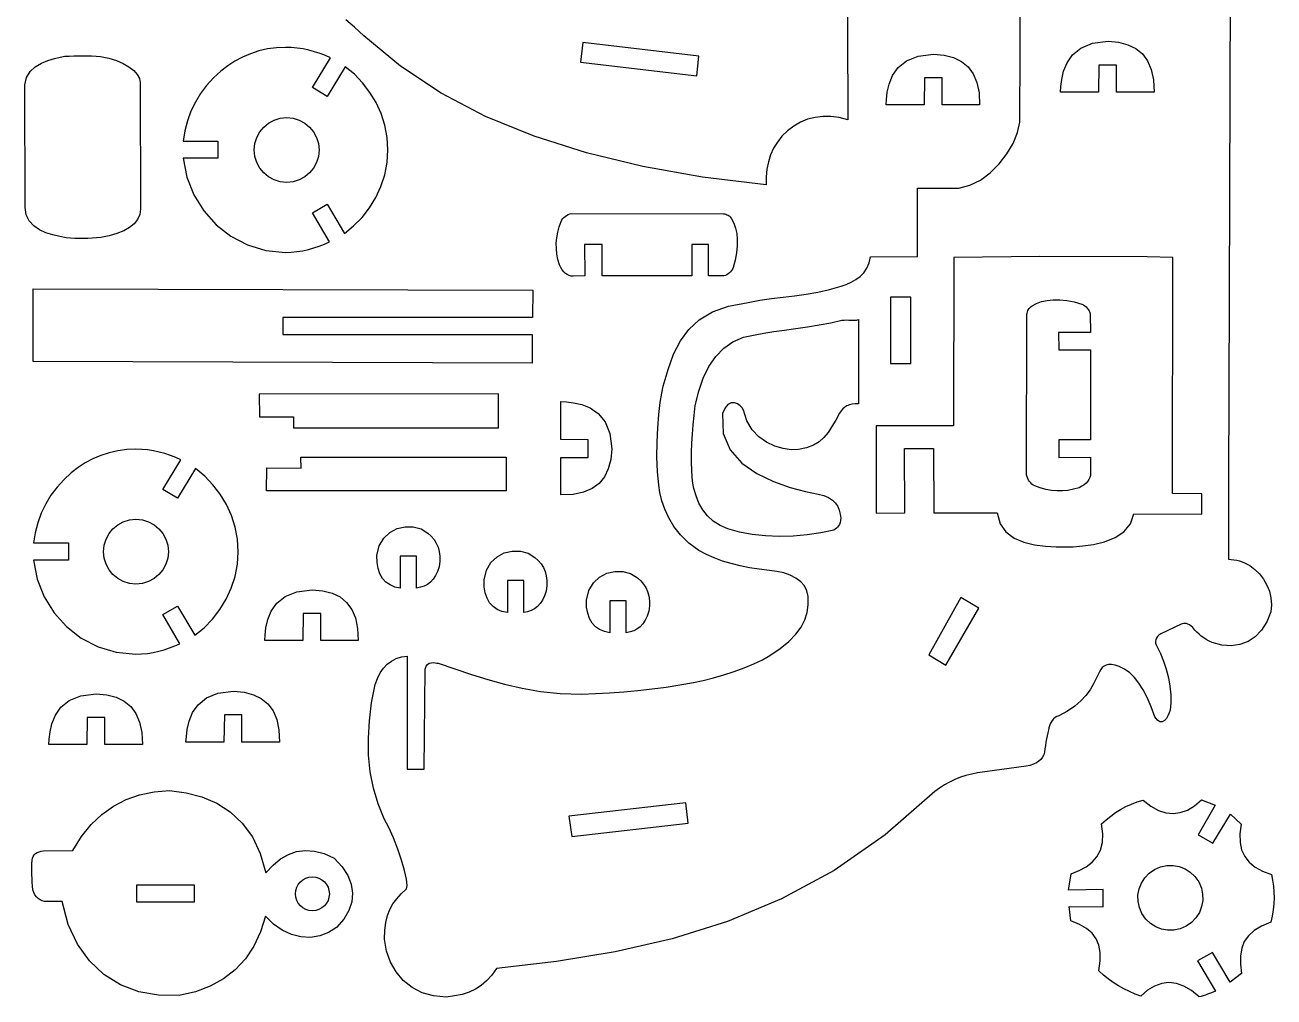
# Model space of a CAD drawing. Extents: x -217 to -34, y -150 to 147.
# Drawn here: x -217.5 to -35.4, y -150.5 to -8.7 of the extents above; entities that cross this region are included whole.
import ezdxf

# ---------------------------------------------------------------- set-up
doc = ezdxf.new("R2010")
doc.units = 0
doc.header["$MEASUREMENT"] = 0
doc.layers.add('CAMADA_1', color=7, linetype='CONTINUOUS')

msp = doc.modelspace()

# ---------------------------------------------------------------- linework, layer by layer
at = {"layer": 'CAMADA_1', "color": 250}
for points in [[(-41.78537, 11.33388), (-41.96682, -48.36792), (-42.03864, -75.27306), (-42.0546, -86.59858), (-41.65332, -86.63468), (-41.25508, -86.69092), (-40.86064, -86.76844), (-40.46962, -86.86819), (-40.08278, -86.99131), (-39.69974, -87.13875), (-39.32107, -87.31184), (-38.94696, -87.51153), (-38.19532, -88.08514), (-37.52025, -88.76173), (-36.93619, -89.528), (-36.45796, -90.3716), (-36.09981, -91.27942), (-35.87637, -92.23892), (-35.80227, -93.23699), (-35.89195, -94.26109), (-36.47183, -95.73929), (-37.22974, -96.96251), (-38.14706, -97.92714), (-39.20422, -98.63014), (-40.38203, -99.06828), (-41.66149, -99.23852), (-43.02303, -99.13763), (-44.44746, -98.76238), (-44.88655, -98.53894), (-45.29087, -98.30885), (-45.66555, -98.06869), (-46.01515, -97.81447), (-46.34442, -97.54277), (-46.6583, -97.24998), (-46.96116, -96.9323), (-47.25794, -96.58612), (-47.50646, -96.35014), (-47.73883, -96.17838), (-47.9579, -96.06362), (-48.16614, -95.99788), (-48.36583, -95.97356), (-48.56001, -95.98325), (-48.75096, -96.01878), (-48.94115, -96.07312), (-51.93916, -97.508), (-52.20687, -97.69895), (-52.41644, -97.9013), (-52.56749, -98.11562), (-52.66002, -98.34153), (-52.69441, -98.57903), (-52.67047, -98.82831), (-52.58801, -99.08899), (-52.44703, -99.36164), (-51.9631, -100.36009), (-51.51888, -101.47159), (-51.13052, -102.66194), (-50.81379, -103.89713), (-50.58427, -105.14315), (-50.45792, -106.36599), (-50.45032, -107.53126), (-50.57743, -108.60514), (-50.6901, -109.0049), (-50.87326, -109.42442), (-51.11513, -109.81487), (-51.40336, -110.12647), (-51.72598, -110.31001), (-52.07102, -110.31609), (-52.42594, -110.09531), (-52.77915, -109.59827), (-53.32293, -108.11152), (-53.88837, -106.79767), (-54.47965, -105.65121), (-55.10152, -104.66644), (-55.75797, -103.83766), (-56.45375, -103.15917), (-57.19266, -102.62527), (-57.97964, -102.23045), (-58.57624, -102.0509), (-59.08772, -101.96445), (-59.52282, -101.96464), (-59.89028, -102.04501), (-60.19922, -102.19929), (-60.45857, -102.42083), (-60.67707, -102.70336), (-60.86384, -103.04042), (-61.28735, -103.92506), (-61.73499, -104.79412), (-62.24039, -105.64323), (-62.83661, -106.46783), (-63.55785, -107.26393), (-64.43717, -108.02716), (-65.5082, -108.75296), (-66.80457, -109.43715), (-67.08406, -109.54716), (-67.33714, -109.69935), (-67.56267, -109.88859), (-67.75875, -110.10975), (-67.92424, -110.35789), (-68.05781, -110.62769), (-68.15756, -110.91421), (-68.22254, -111.21251), (-68.30367, -111.54824), (-68.39031, -111.93337), (-68.47961, -112.35821), (-68.5691, -112.81288), (-68.65612, -113.28731), (-68.7382, -113.77181), (-68.81268, -114.25669), (-68.87709, -114.73188), (-68.98121, -115.12632), (-69.15145, -115.48181), (-69.388, -115.79854), (-69.69048, -116.07632), (-70.05927, -116.31515), (-70.49418, -116.51503), (-70.99521, -116.67596), (-71.56236, -116.79813), (-78.64233, -117.781), (-79.48821, -117.93566), (-80.32117, -118.14846), (-81.13817, -118.41636), (-81.93598, -118.73689), (-82.71137, -119.10777), (-83.46149, -119.52634), (-84.18292, -119.99013), (-84.87243, -120.49667), (-92.09509, -126.81493), (-99.53359, -131.9892), (-107.18888, -136.15001), (-115.06153, -139.42713), (-123.15192, -141.95071), (-131.46062, -143.85109), (-139.98858, -145.25804), (-148.73599, -146.30171), (-149.44089, -147.28439), (-150.18379, -148.10557), (-150.9759, -148.77988), (-151.82824, -149.32176), (-152.75221, -149.74603), (-153.75902, -150.06675), (-154.85988, -150.29874), (-156.06581, -150.45644), (-157.91546, -150.29969), (-159.58575, -149.82431), (-161.06319, -149.06146), (-162.33448, -148.0423), (-163.3867, -146.79837), (-164.20617, -145.36083), (-164.77997, -143.76065), (-165.09442, -142.02956), (-165.02374, -140.72293), (-164.86623, -139.58122), (-164.61771, -138.57745), (-164.27476, -137.68407), (-163.8332, -136.8741), (-163.28923, -136.1198), (-162.63886, -135.394), (-161.87867, -134.66972), (-161.75175, -134.20346), (-161.85302, -133.2755), (-162.14429, -132.00117), (-162.58794, -130.49618), (-163.14597, -128.87605), (-163.78057, -127.2563), (-164.45374, -125.75226), (-165.12767, -124.47945), (-166.01896, -122.26272), (-166.68643, -119.97645), (-167.13787, -117.62235), (-167.38164, -115.20194), (-167.42591, -112.71655), (-167.27904, -110.16789), (-166.9492, -107.55748), (-166.44437, -104.88665), (-166.10066, -103.99156), (-165.69216, -103.19869), (-165.21697, -102.51127), (-164.673, -101.93158), (-164.05816, -101.46266), (-163.37036, -101.10717), (-162.60732, -100.86796), (-161.76695, -100.74769), (-161.76391, -117.23988), (-159.30341, -117.24045), (-159.13849, -102.65225), (-159.011, -102.22874), (-158.80276, -101.94678), (-158.53923, -101.78072), (-158.24549, -101.70472), (-157.94662, -101.69351), (-157.66789, -101.72125), (-157.43419, -101.76248), (-157.27098, -101.79174), (-154.80877, -102.60969), (-152.40394, -103.41092), (-150.00538, -104.16712), (-147.56198, -104.84979), (-145.02206, -105.431), (-142.3347, -105.88206), (-139.4486, -106.17485), (-136.31246, -106.28106), (-134.30055, -106.20772), (-132.26128, -106.096), (-130.20491, -105.94514), (-128.14094, -105.75457), (-126.07963, -105.52334), (-124.03067, -105.25069), (-122.00413, -104.93586), (-120.00989, -104.5779), (-118.60123, -104.27789), (-117.1179, -103.9053), (-115.60056, -103.46963), (-114.0893, -102.98), (-112.62459, -102.44515), (-111.2469, -101.87458), (-109.99613, -101.27703), (-108.91313, -100.662), (-107.37926, -99.62384), (-106.12203, -98.59309), (-105.12206, -97.56082), (-104.35997, -96.5181), (-103.81695, -95.45619), (-103.47324, -94.36578), (-103.31003, -93.23851), (-103.30756, -92.06526), (-103.49224, -91.23895), (-103.86654, -90.51144), (-104.41032, -89.88387), (-105.10344, -89.357), (-105.92595, -88.93159), (-106.85752, -88.60878), (-107.87839, -88.38933), (-108.96804, -88.27419), (-110.46714, -88.07583), (-111.89442, -87.84384), (-113.25501, -87.57043), (-114.55518, -87.24819), (-115.80044, -86.86971), (-116.99687, -86.42739), (-118.14979, -85.91363), (-119.26528, -85.32102), (-120.72714, -84.24486), (-121.9287, -83.07617), (-122.89561, -81.84478), (-123.65295, -80.5809), (-124.22618, -79.31455), (-124.64095, -78.07613), (-124.92253, -76.89509), (-125.09619, -75.80221), (-125.28581, -73.82165), (-125.362, -71.71056), (-125.343, -69.55957), (-125.2461, -67.45988), (-125.08935, -65.50231), (-124.89061, -63.77768), (-124.66736, -62.37719), (-124.43765, -61.39128), (-123.74054, -58.92831), (-122.93342, -56.71956), (-121.94998, -54.77111), (-120.72448, -53.08923), (-119.19099, -51.67981), (-117.28377, -50.54874), (-114.93651, -49.70229), (-112.08328, -49.14654), (-110.37328, -48.84463), (-108.6762, -48.60352), (-106.98767, -48.39357), (-105.30351, -48.18533), (-103.61916, -47.94878), (-101.93063, -47.65466), (-100.23355, -47.27314), (-98.52355, -46.77439), (-97.77742, -46.52587), (-97.05029, -46.21693), (-96.36325, -45.83693), (-95.73682, -45.37466), (-95.1919, -44.81986), (-94.74939, -44.16132), (-94.43, -43.38859), (-94.25444, -42.49084), (-87.37777, -42.44296), (-87.36808, -32.47271), (-81.34527, -32.48753), (-79.7506, -32.07599), (-78.21597, -31.30573), (-76.78071, -30.24363), (-75.4832, -28.95562), (-74.36277, -27.50839), (-73.4578, -25.96825), (-72.80724, -24.40151), (-72.45004, -22.87486), (-72.36492, -2.02274)], [(-97.61649, 4.29742), (-97.53023, -22.53571), (-97.53023, -22.53571), (-97.53023, -22.53571), (-98.80912, -22.21271), (-100.03291, -22.04779), (-101.20369, -22.03639), (-102.32393, -22.17452), (-103.39572, -22.45781), (-104.42153, -22.88189), (-105.40326, -23.4422), (-106.34376, -24.13475), (-107.13872, -24.92895), (-107.81132, -25.77939), (-108.36422, -26.68531), (-108.80027, -27.64519), (-109.12213, -28.6577), (-109.33208, -29.7217), (-109.43335, -30.83605), (-109.42822, -31.99942), (-118.70003, -30.86911), (-127.43509, -29.3284), (-135.62466, -27.35601), (-143.25905, -24.9299), (-150.32933, -22.0286), (-156.82619, -18.63064), (-162.74013, -14.71436), (-168.06222, -10.2581), (-169.44979, -8.99612), (-170.73096, -7.92376)]]:
    msp.add_lwpolyline(points, dxfattribs=at)
for points in [[(-188.92441, -15.4185), (-190.00684, -16.41277), (-190.9918, -17.50584), (-191.87112, -18.6884), (-192.63701, -19.95209), (-193.28206, -21.28779), (-193.79791, -22.68676), (-194.17696, -24.13988), (-194.41142, -25.63879), (-189.33994, -25.63879), (-189.33994, -28.14071), (-194.41142, -28.14071), (-193.8817, -30.90597), (-192.87033, -33.48123), (-191.42785, -35.81139), (-189.6048, -37.84154), (-187.45172, -39.51639), (-185.01896, -40.78084), (-182.35687, -41.57998), (-179.51637, -41.85871), (-178.67049, -41.82983), (-177.82879, -41.74585), (-176.99469, -41.61133), (-176.17256, -41.43064), (-175.36639, -41.20777), (-174.57998, -40.94728), (-173.81751, -40.65335), (-173.08259, -40.33054), (-175.55449, -36.07207), (-173.4434, -34.85132), (-170.91013, -39.10485), (-169.56683, -38.00399), (-168.34589, -36.75094), (-167.26441, -35.36109), (-166.34025, -33.85021), (-165.59089, -32.23407), (-165.03381, -30.52806), (-164.68668, -28.74795), (-164.56717, -26.90951), (-164.68326, -25.08361), (-165.02089, -23.31756), (-165.56372, -21.62561), (-166.29579, -20.02277), (-167.20057, -18.52367), (-168.26229, -17.14294), (-169.46423, -15.8954), (-170.79062, -14.79568), (-173.43238, -19.12502), (-175.56817, -17.822), (-172.9266, -13.49247), (-173.67368, -13.16111), (-174.45344, -12.86281), (-175.26056, -12.60118), (-176.08953, -12.37964), (-176.93503, -12.20123), (-177.79155, -12.06956), (-178.65396, -11.98805), (-179.51637, -11.96012), (-180.83687, -12.02054), (-182.12583, -12.19838), (-183.3785, -12.48794), (-184.58975, -12.8839), (-185.75483, -13.38018), (-186.86899, -13.97184), (-187.9271, -14.65318), (-188.92441, -15.4185), (-188.92441, -15.4185)], [(-136.16483, -11.26814), (-136.52127, -14.14227), (-119.55978, -16.11523), (-119.2402, -13.23692), (-136.16483, -11.26814), (-136.16483, -11.26814)], [(-61.00045, -18.48168), (-66.53553, -18.48168), (-66.47834, -17.68786), (-66.35598, -16.63678), (-66.08561, -15.43807), (-65.58458, -14.20193), (-64.76986, -13.03799), (-63.5588, -12.05626), (-61.86875, -11.36656), (-59.61687, -11.07871), (-58.07426, -11.2271), (-56.71785, -11.57803), (-55.55524, -12.14157), (-54.59365, -12.92722), (-53.84049, -13.94467), (-53.30298, -15.2038), (-52.98853, -16.71411), (-52.90455, -18.4851), (-58.37142, -18.4851), (-58.37142, -14.53804), (-60.93129, -14.53804), (-61.00045, -18.48168), (-61.00045, -18.48168)], [(-217.45196, -35.29516), (-217.47343, -17.4458), (-217.24847, -16.36584), (-216.72065, -15.49659), (-215.96996, -14.81183), (-215.07677, -14.2861), (-214.12126, -13.89356), (-213.18342, -13.60837), (-212.34343, -13.40488), (-211.68185, -13.25725), (-211.02939, -13.22913), (-210.37674, -13.20595), (-209.72428, -13.18961), (-209.07182, -13.18201), (-208.41936, -13.18524), (-207.7669, -13.20101), (-207.11425, -13.23141), (-206.46179, -13.27853), (-205.25909, -13.52306), (-204.15481, -13.86715), (-203.16833, -14.29427), (-202.31941, -14.78808), (-201.62781, -15.33243), (-201.11272, -15.9106), (-200.79428, -16.50663), (-200.69168, -17.1038), (-200.65596, -35.5813), (-200.75571, -36.3565), (-201.06541, -37.06007), (-201.56834, -37.69087), (-202.24835, -38.24719), (-203.08834, -38.72789), (-204.07216, -39.13126), (-205.18309, -39.45635), (-206.4046, -39.70145), (-207.04091, -39.75788), (-207.67323, -39.80329), (-208.30289, -39.8354), (-208.93122, -39.85193), (-209.55955, -39.8506), (-210.18921, -39.82932), (-210.82153, -39.78543), (-211.45784, -39.71684), (-212.41335, -39.54907), (-213.41959, -39.31252), (-214.42184, -38.98686), (-215.36519, -38.55119), (-216.19473, -37.9848), (-216.85574, -37.26717), (-217.29312, -36.37759), (-217.45196, -35.29516), (-217.45196, -35.29516)], [(-86.42815, -20.35242), (-91.96304, -20.35242), (-91.90585, -19.55879), (-91.78368, -18.50752), (-91.51331, -17.309), (-91.01228, -16.07267), (-90.19756, -14.90892), (-88.9865, -13.927), (-87.29645, -13.2373), (-85.04438, -12.94945), (-83.50177, -13.09784), (-82.14555, -13.44896), (-80.98294, -14.0125), (-80.02116, -14.79815), (-79.26819, -15.8156), (-78.73068, -17.07454), (-78.41623, -18.58485), (-78.33225, -20.35603), (-83.79912, -20.35603), (-83.79912, -16.40878), (-86.35899, -16.40878), (-86.42815, -20.35242), (-86.42815, -20.35242)], [(-179.32998, -22.19257), (-178.37561, -22.28871), (-177.48679, -22.56478), (-176.68233, -23.00159), (-175.98142, -23.57976), (-175.40306, -24.28086), (-174.96625, -25.08532), (-174.69018, -25.97414), (-174.59404, -26.92851), (-174.69018, -27.88288), (-174.96625, -28.7717), (-175.40306, -29.57616), (-175.98142, -30.27726), (-176.68233, -30.85543), (-177.48679, -31.29224), (-178.37561, -31.56831), (-179.32998, -31.66445), (-180.28435, -31.56831), (-181.17336, -31.29224), (-181.97782, -30.85543), (-182.67873, -30.27726), (-183.25709, -29.57616), (-183.6939, -28.7717), (-183.96978, -27.88288), (-184.06611, -26.92851), (-183.96978, -25.97414), (-183.6939, -25.08532), (-183.25709, -24.28086), (-182.67873, -23.57976), (-181.97782, -23.00159), (-181.17336, -22.56478), (-180.28435, -22.28871), (-179.32998, -22.19257), (-179.32998, -22.19257)], [(-135.89028, -45.30493), (-137.58204, -45.33096), (-137.87806, -45.30816), (-138.16116, -45.2333), (-138.43115, -45.10638), (-138.68822, -44.92759), (-138.93218, -44.69655), (-139.16322, -44.41345), (-139.38115, -44.07848), (-139.58616, -43.69126), (-139.80029, -42.89307), (-139.94621, -42.09868), (-140.02259, -41.30657), (-140.02867, -40.51579), (-139.96293, -39.72501), (-139.82461, -38.93309), (-139.61257, -38.1387), (-139.32586, -37.34051), (-139.21148, -37.13075), (-139.0762, -36.9379), (-138.91926, -36.76253), (-138.74028, -36.60521), (-138.5385, -36.4667), (-138.31316, -36.34738), (-138.06407, -36.2482), (-137.79028, -36.16935), (-115.64103, -36.22141), (-115.47896, -36.25238), (-115.31442, -36.30026), (-115.1514, -36.36562), (-114.99351, -36.44903), (-114.84512, -36.55125), (-114.71003, -36.67285), (-114.59223, -36.81421), (-114.49571, -36.97609), (-114.16492, -37.60936), (-113.91165, -38.32604), (-113.7397, -39.12119), (-113.65325, -39.98892), (-113.65553, -40.9241), (-113.75091, -41.9216), (-113.943, -42.97591), (-114.2356, -44.08152), (-114.35093, -44.30287), (-114.48279, -44.50465), (-114.6308, -44.68667), (-114.79515, -44.8495), (-114.97565, -44.99257), (-115.17249, -45.11626), (-115.38548, -45.22038), (-115.615, -45.30493), (-117.82736, -45.30493), (-117.85339, -40.698), (-120.2738, -40.698), (-120.2738, -45.2789), (-133.33953, -45.2789), (-133.33953, -40.72403), (-135.91631, -40.72403), (-135.89028, -45.30493), (-135.89028, -45.30493)], [(-69.56166, -42.47583), (-82.08, -42.6037), (-82.12351, -67.17583), (-93.41312, -67.14429), (-93.43212, -79.87999), (-89.2354, -79.8513), (-89.28442, -70.44668), (-85.04894, -70.44098), (-85.00904, -79.85339), (-75.76801, -79.85795), (-75.3578, -81.43191), (-74.50356, -82.63556), (-73.30846, -83.51792), (-71.87548, -84.12801), (-70.30779, -84.51466), (-68.70875, -84.72651), (-67.18134, -84.81315), (-65.82854, -84.82284), (-64.71381, -84.78579), (-63.30382, -84.67464), (-61.72777, -84.44493), (-60.11448, -84.05239), (-58.59296, -83.45275), (-57.29184, -82.60136), (-56.34032, -81.45414), (-55.86703, -79.96663), (-45.96024, -80.02021), (-45.93706, -77.06647), (-50.20446, -77.0108), (-50.15848, -42.62004), (-53.93188, -42.51193), (-69.56166, -42.47583), (-69.56166, -42.47583)], [(-216.29771, -47.16769), (-143.46463, -47.36073), (-143.50016, -51.37201), (-179.88896, -51.35947), (-179.88687, -53.82149), (-143.57103, -53.85702), (-143.57103, -58.0032), (-216.29771, -57.76703), (-216.29771, -47.16769), (-216.29771, -47.16769)], [(-88.37565, -48.40326), (-91.30165, -48.40326), (-91.30165, -58.0545), (-88.37565, -58.0545), (-88.37565, -48.40326), (-88.37565, -48.40326)], [(-62.1756, -71.71417), (-62.16686, -74.0715), (-62.19004, -74.38443), (-62.26623, -74.68368), (-62.39543, -74.96925), (-62.57745, -75.24095), (-62.81248, -75.49878), (-63.10052, -75.74312), (-63.44157, -75.97359), (-63.83563, -76.19019), (-64.64769, -76.41667), (-65.45633, -76.57095), (-66.26231, -76.6517), (-67.06696, -76.65797), (-67.8718, -76.58862), (-68.67778, -76.44232), (-69.48604, -76.21831), (-70.29829, -75.91507), (-70.51166, -75.79423), (-70.70793, -75.65116), (-70.88653, -75.48529), (-71.04651, -75.29605), (-71.18768, -75.08249), (-71.3089, -74.84461), (-71.40998, -74.58108), (-71.49016, -74.29152), (-71.43734, -50.87554), (-71.4058, -50.70416), (-71.35697, -50.53031), (-71.29047, -50.35779), (-71.20554, -50.19116), (-71.10161, -50.03422), (-70.97773, -49.89134), (-70.8339, -49.76689), (-70.66917, -49.66486), (-70.02469, -49.31507), (-69.29528, -49.04717), (-68.48645, -48.86553), (-67.60333, -48.77395), (-66.65143, -48.77661), (-65.63645, -48.87731), (-64.56352, -49.08042), (-63.43834, -49.38955), (-63.21319, -49.51172), (-63.0078, -49.65099), (-62.82236, -49.80755), (-62.65687, -49.98121), (-62.51114, -50.17216), (-62.38536, -50.38021), (-62.27953, -50.60555), (-62.19346, -50.84799), (-62.17275, -53.53459), (-66.82015, -53.54162), (-66.77968, -56.05931), (-62.17902, -56.08021), (-62.18396, -69.2132), (-66.80172, -69.2132), (-66.80153, -71.75939), (-62.1756, -71.71417), (-62.1756, -71.71417)], [(-101.87724, -77.13126), (-101.03934, -77.3319), (-100.34603, -77.62431), (-99.78553, -77.99614), (-99.34606, -78.43523), (-99.01603, -78.92923), (-98.78347, -79.46579), (-98.63679, -80.03275), (-98.56402, -80.61776), (-98.60335, -80.97439), (-98.67289, -81.27402), (-98.77036, -81.52539), (-98.89329, -81.73724), (-99.03921, -81.91831), (-99.20565, -82.07734), (-99.39052, -82.22288), (-99.59078, -82.36405), (-101.47691, -82.75868), (-103.45405, -83.04995), (-105.48287, -83.22969), (-107.52423, -83.28954), (-109.53861, -83.22114), (-111.48706, -83.01632), (-113.33025, -82.66672), (-115.02866, -82.16398), (-116.16638, -81.70475), (-117.14868, -81.07338), (-117.98259, -80.29742), (-118.67533, -79.40442), (-119.23393, -78.42193), (-119.6658, -77.37769), (-119.97816, -76.29925), (-120.17785, -75.21435), (-120.29033, -73.76446), (-120.33916, -72.37575), (-120.33327, -71.02827), (-120.2814, -69.70131), (-120.19229, -68.37492), (-120.07487, -67.02858), (-119.93807, -65.64215), (-119.79044, -64.1953), (-119.27782, -62.09295), (-118.60997, -60.19257), (-117.78138, -58.50917), (-116.78768, -57.05757), (-115.62374, -55.8524), (-114.285, -54.90905), (-112.76633, -54.24196), (-111.06298, -53.86614), (-109.78352, -53.63928), (-108.338, -53.41717), (-106.76632, -53.19259), (-105.10838, -52.95775), (-103.4037, -52.70505), (-101.69275, -52.42765), (-100.01486, -52.11738), (-98.41031, -51.7674), (-98.05311, -51.72864), (-97.72194, -51.71933), (-97.41148, -51.72845), (-97.1166, -51.74517), (-96.83236, -51.75828), (-96.55363, -51.75714), (-96.27528, -51.73054), (-95.99218, -51.66784), (-95.9956, -63.96293), (-96.48504, -63.95837), (-96.92261, -64.00492), (-97.31344, -64.10163), (-97.66247, -64.24774), (-97.97521, -64.44268), (-98.25679, -64.6855), (-98.51234, -64.97563), (-98.7468, -65.31231), (-99.31148, -66.33755), (-99.85602, -67.27368), (-100.41671, -68.11329), (-101.02984, -68.84935), (-101.73113, -69.47483), (-102.55706, -69.98232), (-103.54354, -70.36479), (-104.72686, -70.61483), (-105.78079, -70.63535), (-106.95157, -70.47727), (-108.17327, -70.12387), (-109.38072, -69.55957), (-110.50799, -68.76803), (-111.48991, -67.7331), (-112.26055, -66.43863), (-112.75474, -64.86885), (-112.91909, -64.54243), (-113.21435, -64.21829), (-113.60594, -63.95096), (-114.05871, -63.79497), (-114.53789, -63.80428), (-115.00852, -64.0338), (-115.43564, -64.53768), (-115.78429, -65.37007), (-115.68834, -68.27897), (-114.67659, -70.67126), (-112.97229, -72.59976), (-110.79869, -74.11691), (-108.37923, -75.27591), (-105.93697, -76.12958), (-103.69516, -76.73036), (-101.87724, -77.13126), (-101.87724, -77.13126)], [(-178.32621, -65.84336), (-178.33609, -67.43271), (-148.43522, -67.43271), (-148.43522, -62.5138), (-183.34259, -62.53033), (-183.30896, -65.86027), (-178.32621, -65.84336), (-178.32621, -65.84336)], [(-139.35265, -69.13853), (-139.35265, -63.60364), (-138.55883, -63.66083), (-137.50775, -63.78319), (-136.30904, -64.05356), (-135.0729, -64.55459), (-133.90896, -65.36931), (-132.92723, -66.58018), (-132.23753, -68.27023), (-131.94968, -70.5223), (-132.09807, -72.06491), (-132.449, -73.42132), (-133.01254, -74.58393), (-133.79819, -75.54552), (-134.81564, -76.29868), (-136.07477, -76.83619), (-137.58508, -77.15064), (-139.35607, -77.23443), (-139.35607, -71.76775), (-135.40901, -71.76775), (-135.40901, -69.20788), (-139.35265, -69.13853), (-139.35265, -69.13853)], [(-210.73451, -74.01811), (-211.81713, -75.01238), (-212.80209, -76.10545), (-213.68141, -77.2882), (-214.4473, -78.5517), (-215.09235, -79.8874), (-215.6082, -81.28637), (-215.98725, -82.73968), (-216.22171, -84.2384), (-211.15004, -84.2384), (-211.15004, -86.74051), (-216.22171, -86.74051), (-215.6918, -89.50558), (-214.68062, -92.08084), (-213.23814, -94.411), (-211.41509, -96.44115), (-209.26182, -98.116), (-206.82925, -99.38064), (-204.16716, -100.17959), (-201.32666, -100.45832), (-200.48078, -100.42944), (-199.63889, -100.34565), (-198.80498, -100.21113), (-197.98285, -100.03025), (-197.17668, -99.80738), (-196.39027, -99.54689), (-195.62761, -99.25315), (-194.89288, -98.93015), (-197.36478, -94.67168), (-195.25369, -93.45093), (-192.72023, -97.70446), (-191.37712, -96.60379), (-190.15618, -95.35055), (-189.0747, -93.9607), (-188.15054, -92.44982), (-187.40118, -90.83368), (-186.8441, -89.12767), (-186.49697, -87.34756), (-186.37727, -85.50912), (-186.49355, -83.68322), (-186.83118, -81.91717), (-187.37401, -80.22522), (-188.10608, -78.62238), (-189.01086, -77.12328), (-190.07258, -75.74255), (-191.27452, -74.49501), (-192.60091, -73.39529), (-195.24248, -77.72482), (-197.37827, -76.42161), (-194.73689, -72.09208), (-195.48397, -71.76072), (-196.26373, -71.46261), (-197.07085, -71.20079), (-197.89982, -70.97925), (-198.74532, -70.80084), (-199.60184, -70.66917), (-200.46425, -70.58766), (-201.32666, -70.55973), (-202.64716, -70.62034), (-203.93612, -70.79818), (-205.18879, -71.08755), (-206.40004, -71.48351), (-207.56512, -71.97979), (-208.67909, -72.57145), (-209.73739, -73.25279), (-210.73451, -74.01811), (-210.73451, -74.01811)], [(-177.24207, -73.31929), (-177.25176, -71.72994), (-147.35108, -71.72994), (-147.35108, -76.64885), (-182.25826, -76.63232), (-182.22482, -73.30238), (-177.24207, -73.31929), (-177.24207, -73.31929)], [(-201.29949, -80.77299), (-200.34512, -80.86932), (-199.45611, -81.1452), (-198.65165, -81.58201), (-197.95074, -82.16037), (-197.37238, -82.86128), (-196.93576, -83.66574), (-196.65969, -84.55475), (-196.56355, -85.50912), (-196.65969, -86.46349), (-196.93576, -87.35231), (-197.37238, -88.15677), (-197.95074, -88.85787), (-198.65165, -89.43604), (-199.45611, -89.87285), (-200.34512, -90.14892), (-201.29949, -90.24506), (-202.25386, -90.14892), (-203.14287, -89.87285), (-203.94733, -89.43604), (-204.64824, -88.85787), (-205.2266, -88.15677), (-205.66322, -87.35231), (-205.93929, -86.46349), (-206.03543, -85.50912), (-205.93929, -84.55475), (-205.66322, -83.66574), (-205.2266, -82.86128), (-204.64824, -82.16037), (-203.94733, -81.58201), (-203.14287, -81.1452), (-202.25386, -80.86932), (-201.29949, -80.77299), (-201.29949, -80.77299)], [(-160.38603, -90.81107), (-160.38603, -86.17203), (-162.76692, -86.17203), (-162.76901, -90.83501), (-163.55979, -90.66249), (-164.25785, -90.36761), (-164.85711, -89.95094), (-165.35187, -89.41343), (-165.73662, -88.75603), (-166.00547, -87.97931), (-166.1531, -87.08403), (-166.17362, -86.07114), (-165.83485, -84.66951), (-165.17859, -83.54509), (-164.27951, -82.7013), (-163.2119, -82.14099), (-162.05043, -81.86701), (-160.86958, -81.88278), (-159.74345, -82.19077), (-158.74709, -82.7944), (-158.26563, -83.2333), (-157.85523, -83.71685), (-157.52007, -84.24752), (-157.26376, -84.82816), (-157.0901, -85.46086), (-157.00346, -86.14809), (-157.00726, -86.89232), (-157.10549, -87.69621), (-157.34698, -88.40035), (-157.64091, -89.00645), (-157.98519, -89.51869), (-158.37773, -89.94087), (-158.81606, -90.27717), (-159.29847, -90.53177), (-159.82249, -90.70828), (-160.38603, -90.81107), (-160.38603, -90.81107)], [(-144.77981, -94.36141), (-144.77981, -89.72237), (-147.16051, -89.72237), (-147.1626, -94.38535), (-147.95357, -94.21283), (-148.65144, -93.91776), (-149.2507, -93.50128), (-149.74546, -92.96377), (-150.13021, -92.30618), (-150.39925, -91.52946), (-150.54669, -90.63437), (-150.56721, -89.62148), (-150.22844, -88.21985), (-149.57237, -87.09543), (-148.67329, -86.25164), (-147.60568, -85.69133), (-146.44402, -85.41735), (-145.26317, -85.43293), (-144.13704, -85.74111), (-143.14068, -86.34474), (-142.65922, -86.78345), (-142.24882, -87.267), (-141.91366, -87.79786), (-141.65735, -88.3785), (-141.48388, -89.01101), (-141.39705, -89.69824), (-141.40085, -90.44266), (-141.49927, -91.24636), (-141.74057, -91.9505), (-142.03469, -92.55679), (-142.37897, -93.06903), (-142.77132, -93.49121), (-143.20984, -93.82751), (-143.69206, -94.08192), (-144.21627, -94.25862), (-144.77981, -94.36141), (-144.77981, -94.36141)], [(-129.83897, -97.3199), (-129.83897, -92.68086), (-132.21986, -92.68086), (-132.22195, -97.34384), (-133.01292, -97.17132), (-133.71079, -96.87625), (-134.31005, -96.45977), (-134.80481, -95.92226), (-135.18956, -95.26486), (-135.45841, -94.48814), (-135.60604, -93.59286), (-135.62656, -92.57997), (-135.28779, -91.17834), (-134.63172, -90.05392), (-133.73245, -89.21013), (-132.66484, -88.64982), (-131.50337, -88.37584), (-130.32252, -88.39142), (-129.19639, -88.6996), (-128.20003, -89.30323), (-127.71857, -89.74213), (-127.30817, -90.22568), (-126.97301, -90.75635), (-126.7167, -91.33699), (-126.54323, -91.96969), (-126.4564, -92.65692), (-126.4602, -93.40115), (-126.55862, -94.20504), (-126.79992, -94.90918), (-127.09385, -95.51528), (-127.43813, -96.02752), (-127.83067, -96.4497), (-128.26919, -96.786), (-128.75141, -97.04041), (-129.27543, -97.21711), (-129.83897, -97.3199), (-129.83897, -97.3199)], [(-176.99488, -98.45667), (-182.52977, -98.45667), (-182.47277, -97.66285), (-182.35041, -96.61177), (-182.08004, -95.41306), (-181.57901, -94.17692), (-180.76429, -93.01298), (-179.55323, -92.03125), (-177.86318, -91.34155), (-175.61111, -91.0537), (-174.0685, -91.20209), (-172.71228, -91.55302), (-171.54967, -92.11656), (-170.58808, -92.9024), (-169.83492, -93.91985), (-169.29741, -95.17879), (-168.98296, -96.6891), (-168.89898, -98.46009), (-174.36585, -98.46009), (-174.36585, -94.51303), (-176.92572, -94.51303), (-176.99488, -98.45667), (-176.99488, -98.45667)], [(-78.44872, -93.74087), (-81.06122, -92.20567), (-85.74757, -100.55484), (-83.26978, -102.03627), (-78.44872, -93.74087), (-78.44872, -93.74087)], [(-208.46458, -113.63615), (-213.99947, -113.63615), (-213.94228, -112.84233), (-213.81992, -111.79125), (-213.54974, -110.59254), (-213.04852, -109.3564), (-212.2338, -108.19246), (-211.02293, -107.21073), (-209.33288, -106.52103), (-207.08081, -106.23318), (-205.5382, -106.38157), (-204.18179, -106.7325), (-203.01918, -107.29604), (-202.05759, -108.08169), (-201.30443, -109.09914), (-200.76692, -110.35827), (-200.45247, -111.86858), (-200.36868, -113.63957), (-205.83536, -113.63957), (-205.83536, -109.69251), (-208.39542, -109.69251), (-208.46458, -113.63615), (-208.46458, -113.63615)], [(-188.47202, -113.26584), (-194.00691, -113.26584), (-193.94991, -112.47221), (-193.82755, -111.42094), (-193.55718, -110.22242), (-193.05615, -108.98609), (-192.24143, -107.82215), (-191.03037, -106.84042), (-189.34032, -106.15072), (-187.08825, -105.86287), (-185.54564, -106.01126), (-184.18942, -106.36238), (-183.02681, -106.92592), (-182.06522, -107.71157), (-181.31206, -108.72902), (-180.77455, -109.98796), (-180.4601, -111.49827), (-180.37612, -113.26945), (-185.84299, -113.26945), (-185.84299, -109.3222), (-188.40286, -109.3222), (-188.47202, -113.26584), (-188.47202, -113.26584)], [(-182.35953, -132.32512), (-181.32061, -131.21362), (-180.22887, -130.32062), (-179.08146, -129.6579), (-177.87591, -129.23724), (-176.6088, -129.0708), (-175.27747, -129.17017), (-173.87926, -129.5477), (-172.41094, -130.21479), (-171.26296, -131.45891), (-170.43057, -132.7283), (-169.91339, -134.01289), (-169.7118, -135.30299), (-169.82561, -136.58891), (-170.25482, -137.86039), (-170.99924, -139.10793), (-172.05944, -140.32146), (-173.22927, -141.06911), (-174.50759, -141.54696), (-175.85792, -141.75292), (-177.24473, -141.68585), (-178.63135, -141.34366), (-179.98168, -140.72502), (-181.25981, -139.82822), (-182.42964, -138.65155), (-183.15316, -140.95359), (-184.12995, -143.02991), (-185.35431, -144.87101), (-186.82073, -146.46739), (-188.52389, -147.80974), (-190.4579, -148.88837), (-192.61744, -149.69435), (-194.997, -150.2178), (-198.01914, -150.20241), (-200.89099, -149.67915), (-203.56011, -148.6598), (-205.97482, -147.15614), (-208.08287, -145.18071), (-209.8322, -142.74529), (-211.17056, -139.86185), (-212.04627, -136.54236), (-214.2231, -136.54654), (-214.60633, -136.50569), (-214.95764, -136.41696), (-215.27627, -136.27883), (-215.56108, -136.09016), (-215.8115, -135.85), (-216.02677, -135.55702), (-216.20594, -135.20989), (-216.34825, -134.80766), (-216.38948, -134.26825), (-216.4233, -133.72903), (-216.44933, -133.18981), (-216.467, -132.65059), (-216.47612, -132.11137), (-216.47631, -131.57215), (-216.46719, -131.03293), (-216.448, -130.49371), (-216.40164, -130.21004), (-216.29942, -129.95544), (-216.14647, -129.73181), (-215.94697, -129.54067), (-215.70605, -129.38392), (-215.42789, -129.2627), (-215.11724, -129.17891), (-214.77904, -129.13426), (-210.50537, -129.09854), (-209.23883, -127.06896), (-207.82751, -125.31659), (-206.27255, -123.8363), (-204.57566, -122.62372), (-202.73874, -121.67372), (-200.76312, -120.98193), (-198.6507, -120.54379), (-196.403, -120.35398), (-193.99798, -120.65418), (-191.69385, -121.26104), (-189.53336, -122.19223), (-187.55869, -123.46542), (-185.81164, -125.09771), (-184.33458, -127.10677), (-183.16988, -129.51027), (-182.35953, -132.32512), (-182.35953, -132.32512)], [(-44.39863, -143.96984), (-46.57793, -145.20104), (-43.96638, -149.60049), (-44.53486, -149.83324), (-45.12766, -150.06276), (-45.42862, -150.17106), (-45.73053, -150.27233), (-46.0313, -150.36429), (-46.32941, -150.44485), (-47.45136, -149.51689), (-48.55963, -148.86291), (-49.65251, -148.47588), (-50.72905, -148.34953), (-51.78811, -148.47702), (-52.82874, -148.8517), (-53.84923, -149.4673), (-54.84882, -150.31698), (-55.68216, -150.01982), (-56.50543, -149.67345), (-57.31331, -149.27939), (-58.10124, -148.83897), (-58.86409, -148.3539), (-59.59711, -147.8257), (-60.29517, -147.2557), (-60.95371, -146.64542), (-60.7753, -145.20066), (-60.77492, -143.95293), (-60.96226, -142.87905), (-61.34682, -141.95679), (-61.9381, -141.16316), (-62.74579, -140.47555), (-63.7792, -139.87116), (-65.04802, -139.32738), (-65.28913, -137.27728), (-60.30619, -137.3225), (-60.33298, -134.78524), (-65.3562, -134.86504), (-64.99843, -132.46667), (-63.83487, -132.0158), (-62.80621, -131.46233), (-61.93183, -130.7922), (-61.23092, -129.99059), (-60.72305, -129.04306), (-60.42779, -127.93498), (-60.36452, -126.6521), (-60.55262, -125.1796), (-59.89047, -124.60523), (-59.21027, -124.06582), (-58.50708, -123.56422), (-57.77653, -123.10328), (-57.01406, -122.68604), (-56.21473, -122.31535), (-55.37417, -121.99406), (-54.48782, -121.72502), (-53.35257, -122.60814), (-52.25095, -123.22963), (-51.17612, -123.59367), (-50.122, -123.70501), (-49.08194, -123.56745), (-48.04929, -123.18612), (-47.01797, -122.5652), (-45.98095, -121.70906), (-43.99545, -122.49186), (-46.49319, -126.80676), (-44.32624, -128.03036), (-41.76466, -123.76448), (-40.1945, -125.23641), (-40.38963, -126.64697), (-40.37006, -127.90059), (-40.13655, -129.00544), (-39.69024, -129.96874), (-39.03189, -130.79847), (-38.16226, -131.50242), (-37.08249, -132.08838), (-35.79353, -132.56395), (-35.62975, -133.42541), (-35.51081, -134.28402), (-35.43994, -135.1432), (-35.4198, -136.00618), (-35.45343, -136.876), (-35.54387, -137.75608), (-35.69378, -138.64965), (-35.90639, -139.55994), (-37.25653, -140.11987), (-38.33402, -140.77062), (-39.15824, -141.52055), (-39.74895, -142.37745), (-40.12534, -143.35006), (-40.30736, -144.44617), (-40.31439, -145.67433), (-40.16581, -147.04271), (-41.81007, -148.276), (-44.39863, -143.96984), (-44.39863, -143.96984)], [(-120.80238, -125.096), (-121.17307, -122.13086), (-138.22272, -124.05822), (-137.77793, -127.02336), (-120.80238, -125.096), (-120.80238, -125.096)], [(-54.66414, -138.29758), (-55.04566, -137.4175), (-55.23832, -136.50683), (-55.24953, -135.5916), (-55.08651, -134.69765), (-54.75686, -133.85082), (-54.26761, -133.07733), (-53.62617, -132.40264), (-52.83995, -131.85316), (-51.95987, -131.47164), (-51.0492, -131.27898), (-50.13397, -131.26777), (-49.24002, -131.43079), (-48.39319, -131.76044), (-47.61951, -132.24969), (-46.94501, -132.89113), (-46.39553, -133.67735), (-46.01401, -134.55743), (-45.82116, -135.46791), (-45.81014, -136.38333), (-45.97297, -137.27728), (-46.30281, -138.12411), (-46.79206, -138.8976), (-47.4335, -139.57229), (-48.21972, -140.12177), (-49.09961, -140.50329), (-50.01028, -140.69595), (-50.92551, -140.70716), (-51.81965, -140.54414), (-52.66629, -140.21449), (-53.43997, -139.72524), (-54.11466, -139.0838), (-54.66414, -138.29758), (-54.66414, -138.29758)], [(-201.19157, -134.09991), (-192.80212, -134.09991), (-192.80212, -136.63413), (-201.19157, -136.63413), (-201.19157, -134.09991), (-201.19157, -134.09991)], [(-175.58261, -132.9373), (-175.08462, -132.98765), (-174.62102, -133.13167), (-174.20131, -133.35948), (-173.83556, -133.6612), (-173.53403, -134.02676), (-173.30603, -134.44647), (-173.1622, -134.91045), (-173.11185, -135.40825), (-173.1622, -135.90624), (-173.30603, -136.37003), (-173.53403, -136.78974), (-173.83556, -137.15549), (-174.20131, -137.45721), (-174.62102, -137.68502), (-175.08462, -137.82904), (-175.58261, -137.8792), (-176.08041, -137.82904), (-176.54439, -137.68502), (-176.96391, -137.45721), (-177.32966, -137.15549), (-177.63138, -136.78974), (-177.85919, -136.37003), (-178.00321, -135.90624), (-178.05337, -135.40825), (-178.00321, -134.91045), (-177.85919, -134.44647), (-177.63138, -134.02676), (-177.32966, -133.6612), (-176.96391, -133.35948), (-176.54439, -133.13167), (-176.08041, -132.98765), (-175.58261, -132.9373), (-175.58261, -132.9373)]]:
    msp.add_lwpolyline(points, close=True, dxfattribs=at)

doc.saveas('drawing.dxf')
